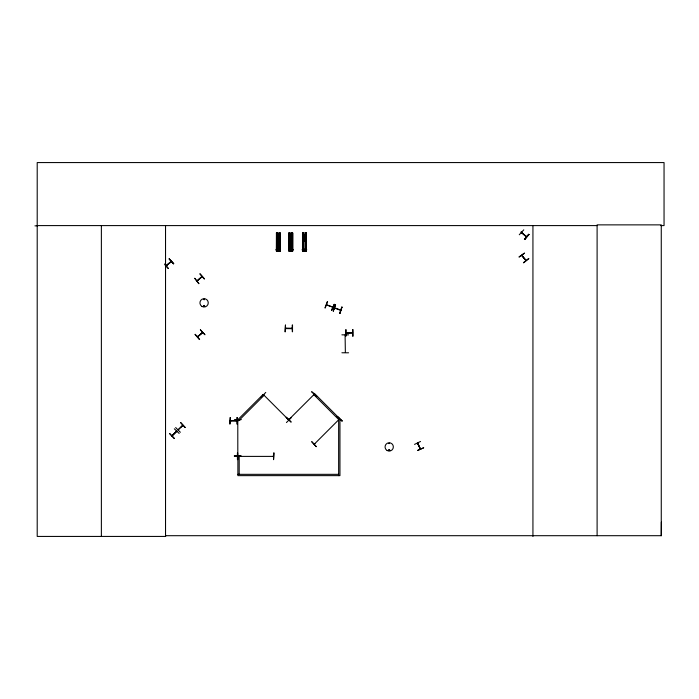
<?xml version="1.0" encoding="UTF-8"?>
<svg xmlns="http://www.w3.org/2000/svg" width="699" height="699" viewBox="0 0 699 699"><rect width="100%" height="100%" fill="white"/><g stroke="black" fill="none" stroke-linecap="round" stroke-linejoin="round"><path stroke-width="1.05" d="M660.782 225.594L664.05 225.594L664.05 162.57L37.204 162.57L37.204 536.43L165.628 536.43L165.541 535.696L661.263 535.696L661.359 522.179M526.321 236.821C512.944 224.562 529.239 239.879 526.216 236.236M521.882 232.872L521.672 232.234M288.704 420.248L288.381 419.61M237.485 420.143L237.538 420.658M203.662 305.856C204.466 307.481 204.624 304.738 203.75 305.769M204.702 305.97C202.85 308.067 204.108 303.541 204.615 306.267M388.836 443.446L389.518 443.262L388.915 443.612M389.824 450.2C388.705 447.876 388.364 451.807 389.719 450.331M237.52 420.143L237.485 420.606M237.52 455.171L237.826 455.748M237.809 455.678L237.791 420.003M521.804 255.467L526.041 260.281M288.862 420.082L263.575 394.786M290.627 250.12L291.029 250.819M171.928 435.827L172.627 435.529M177.948 429.815L182.754 425.307M288.932 419.592L289.255 418.893M327.315 301.592L324.983 307.857M325.218 307.944L327.578 301.697M332.776 307.106L326.512 304.982M331.597 310.356L334.262 304.222L331.553 310.339M333.248 310.976L335.564 304.712M339.627 313.388L341.942 307.123M345.096 334.943L345.358 352.392M521.725 255.371L525.919 260.474L521.742 255.432M166.126 265.646L171.404 261.531L166.432 265.786M202.457 332.348L202.072 333.082M420.16 448.391L420.693 448.854M285.48 328.32L286.223 328.312M291.422 328.285L292.165 328.277M230.277 420.684L230.932 420.938M236.21 420.99L236.961 420.684M176.742 431.388L172.006 435.704M176.148 431.554L176.629 431.073L171.98 435.774M182.754 425.368L178.149 429.99M289.369 419.103L288.949 419.531L314.192 394.358M339.574 418.893L314.332 444.136L314.803 443.655M338.963 419.129L339.408 418.727M339.531 419.033L339.059 419.417M417.452 443.026L420.335 449.064L417.495 443.122M389.518 450.357C389.736 448.443 387.901 451.038 389.544 450.235M197.511 280.579L196.873 280.771M202.037 276.743L197.066 280.954L202.151 276.647M197.433 336.647L202.544 332.663M291.334 328.469C295.31 328.705 282.606 328.46 286.092 328.582M292.13 328.556L285.533 328.53M237.791 456.43L238.446 456.159M238.473 456.438L237.843 456.395L273.545 456.395M519.27 234.768L523.778 229.84M528.767 234.287L524.6 239.521L528.802 234.314M524.39 239.338L528.837 234.348M524.582 239.504L529.021 234.514M174.331 428.81L179.154 433.432M175.65 427.552L180.368 432.279M172.146 435.94L176.742 431.318M261.146 397.25L265.769 392.427M286.179 417.417L290.95 422.091M311.728 391.859L316.743 396.289L311.798 391.798M286.433 422.537L291.16 417.819M314.139 394.341L313.493 394.62L314.192 394.288M314.166 443.97L314.646 443.489M342.134 420.894L337.119 416.464L342.108 420.912M181.294 426.914L182.885 425.298M326.529 304.747L332.707 307.079M334.506 307.761L340.684 310.068M166.179 265.603L171.203 261.304M173.71 263.706L169.106 258.857L173.728 263.689M199.853 273.973L204.265 278.98M197.083 280.902L201.915 276.402L201.662 277.014M200.36 329.902L204.964 334.751L200.43 329.841M197.948 336.21L197.38 336.691M202.553 332.602L197.572 336.883L202.658 332.575M195.213 334.305L199.634 339.321M524.416 253.143L518.99 257.057L524.442 253.178M523.455 262.641L528.671 258.464M523.612 262.833L528.846 258.682M204.283 299.696L204.099 299.015L204.012 299.696M340.588 310.33L334.437 308.014M414.524 444.398L420.536 441.471M417.661 443.594L417.696 442.921M420.396 448.924L417.749 443.035M417.6 450.488L423.716 447.762L417.583 450.444M292.025 328.547L285.55 328.32L292.077 328.25M352.497 333.047L345.979 333.047L352.637 332.741M236.821 420.99L230.277 420.92M278.062 250.836L278.508 250.862L278.097 250.12M304.231 250.836L304.371 249.98M292.514 325.052L292.523 331.728M352.619 329.517L352.75 336.202M234.331 455.888L241.015 455.844M234.331 456.132L241.015 456.115M273.475 456.159L272.802 456.395L273.475 456.395M237.424 459.619L237.415 452.943M341.898 334.838L348.583 334.865M341.907 352.768L348.583 352.794M34.95 225.856L37.204 225.847M37.204 225.594L597.103 225.594M276.341 232.994L280.203 232.977L280.185 251.072L280.124 232.977M288.87 232.994L292.732 232.977L292.732 251.072L288.87 251.09L288.949 232.994M276.603 234.829L279.941 234.829M289.133 234.829L292.47 234.829M302.772 234.829L306.11 234.829M276.603 236.061L279.941 236.061M289.133 236.061L292.47 236.061M302.772 236.061L306.11 236.061M276.603 237.896L279.941 237.896M289.133 237.896L292.47 237.896M302.772 237.896L306.11 237.896M276.603 239.521L279.941 239.521M289.124 239.521L292.462 239.521M302.763 239.521L306.101 239.521M276.603 241.365L279.941 241.365M289.124 241.365L292.462 241.365M302.763 241.365L306.101 241.365M276.603 249.237L279.941 249.237M289.133 249.237L292.47 249.237M302.772 249.237L306.11 249.237M276.044 249.753L280.5 249.753M288.573 249.753L293.03 249.753M302.213 249.753L306.669 249.753M276.044 249.893L280.5 249.893M288.573 249.893L293.03 249.893M302.213 249.893L306.669 249.893M280.203 251.072L276.341 251.09L276.428 232.994M236.961 417.46L237.048 424.144M230.347 420.684L236.821 420.649M237.887 474.333L338.648 474.333M263.715 394.839L264.108 395.276M526.574 236.646L521.471 232.461M337.18 416.394L341.933 421.086M286.372 417.224L291.125 421.916M263.479 395.075L263.89 395.424M174.322 438.317L169.639 433.563L174.156 438.5M200.106 273.755L204.458 278.822M169.175 258.796L173.483 263.899M164.615 263.96L168.345 268.302M164.99 264.895L168.118 268.495M195.03 334.463L199.372 339.539M352.96 329.517L352.995 336.193M345.883 336.245L345.918 329.561L345.638 336.245M292.234 325.052L292.278 331.728M237.66 452.935L237.704 459.619M661.263 535.696L661.263 224.868L597.103 224.868L597.103 535.696M532.935 225.594L532.935 536.43M338.648 475.635L338.648 419.487L313.458 394.288L314.375 393.371L339.565 418.57L338.648 419.487L339.95 419.487L339.95 475.635L237.887 475.635L237.887 456.517L239.189 456.517L239.189 474.333M306.284 232.977L306.284 251.072M306.101 232.977L306.11 251.072M305.926 232.977L305.926 251.072M305.847 232.977L305.847 251.072M305.716 234.043L305.708 250.006M305.489 232.977L305.489 251.072L305.419 232.977M305.28 234.043L305.192 250.006M304.947 251.072L303.925 251.072M303.663 234.06L303.681 250.024M303.244 234.06L303.174 250.024M303.017 234.06L303.025 251.072L302.955 232.994M302.807 232.994L302.772 251.09M302.588 232.994L302.588 251.09M292.645 232.977L292.645 251.072M292.497 232.977L292.47 251.072M292.226 232.977L292.287 251.072M292.208 251.072L292.077 232.977L292.068 251.072M291.78 232.977L291.85 251.072M291.64 234.043L291.64 250.006L291.553 234.043M291.308 251.072L290.286 251.072M290.041 234.06L290.041 250.024M290.024 234.06L289.963 250.024M289.744 232.994L289.814 251.09M289.604 232.994L289.604 251.09M289.517 232.994L289.535 251.09M289.395 232.994L289.316 251.09M289.168 232.994L289.168 251.09M289.133 232.994L289.098 251.09M279.976 232.977L279.941 251.072M279.539 232.977L279.469 251.072M279.259 232.977L279.32 251.072M279.111 234.043L279.111 250.006M279.032 234.043L279.05 250.006M278.787 251.072L277.765 251.072M277.52 234.06L277.52 250.024L277.433 234.06M277.285 232.994L277.223 251.09M277.075 232.994L277.075 251.09M277.014 232.994L276.996 251.09M276.856 232.994L276.787 251.09M276.638 232.994L276.638 251.09L276.568 232.994M237.302 417.46L237.302 424.144M165.532 225.594L165.532 536.43M101.372 225.594L101.372 536.43M277.555 240.255C278.464 243.086 279.757 238.254 277.555 240.255M290.076 240.255C290.985 243.086 292.278 238.254 290.076 240.255M303.716 240.255C304.624 243.086 305.926 238.254 303.716 240.255M335.302 304.615L333.292 310.994L335.302 304.615M341.898 307.106L339.889 313.484L341.898 307.106M304.677 250.128L304.17 250.102L304.694 250.076M180.604 422.528L185.13 427.456L180.604 422.528M311.824 441.751L316.324 446.713L311.798 441.785M262.92 394.638L237.73 419.837L238.647 420.754L263.846 395.555L262.92 394.638M194.776 278.316L198.848 283.637L194.776 278.316M285.463 325.096L285.14 331.78L285.463 325.096M241.006 419.636L234.331 420.02L241.006 419.61M273.894 452.935L273.562 459.619L273.894 452.935M306.372 232.977L302.51 232.994L302.51 251.09L306.372 251.072L306.354 232.977M278.534 250.076L278.001 250.076L278.534 250.102M291.055 250.076L290.531 250.076L291.055 250.102M230.277 417.46L229.91 424.144L230.259 417.46M303.453 251.09L303.453 232.994L303.418 251.09M279.696 251.072L279.766 232.977L279.679 251.072M387.124 450.514A4.159 4.159 0 0 0 393.362 446.914A4.159 4.159 0 0 0 387.124 443.315A4.159 4.159 0 0 0 387.124 450.514M202.011 306.459A4.168 4.168 0 0 0 208.267 302.85A4.168 4.168 0 0 0 202.011 299.242A4.168 4.168 0 0 0 202.011 306.459"/></g></svg>
